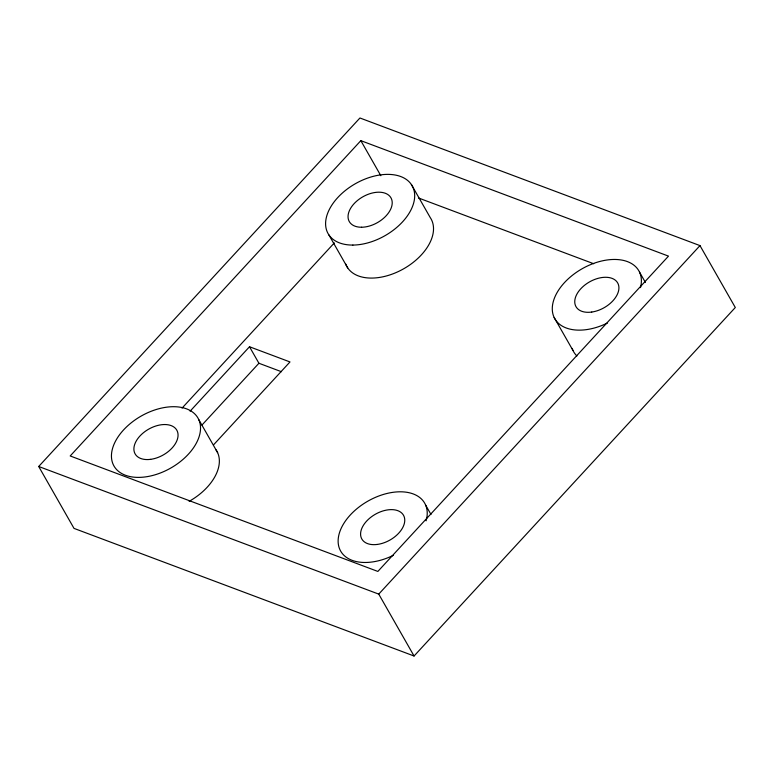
<?xml version="1.0" encoding="UTF-8"?>
<svg xmlns="http://www.w3.org/2000/svg" width="774" height="774" viewBox="0 0 774 774"><rect width="100%" height="100%" fill="white"/><g stroke="black" fill="none" stroke-linecap="round" stroke-linejoin="round"><path stroke-width="1.16" d="M38.7 466.49L359.939 117.987L699.986 245.61L735.3 307.51L414.061 656.013L74.014 528.39L38.7 466.49L378.747 594.113L414.061 656.013M360.839 140.655L70.192 455.963L377.857 571.435L668.494 256.126L360.839 140.655L380.847 175.737M182.054 408.101L334.329 242.901M190.104 411.188L249.499 346.752L289.989 361.942L213.498 444.915M201.966 425.052L258.922 363.258L281.407 371.694M378.747 594.113L699.986 245.61M418.405 197.941L593.726 263.741M639.527 272.138L645.41 282.452M554.145 317.466L572.983 350.487M411.371 184.512L430.209 217.523A48.365 29.915 -29.7 0 1 402.693 269.333A48.365 29.915 -29.7 0 1 345.678 263.963M328.902 234.928L347.729 267.939M425.681 505.17L430.973 514.458M249.499 346.752L258.922 363.258M198.792 419.653A48.365 29.915 -29.7 0 1 145.251 476.929A48.365 29.915 -29.7 0 1 123.898 429.57A48.365 29.915 -29.7 0 1 198.792 419.653L217.62 452.674M576.891 355.963A48.365 29.915 -29.7 0 1 572.15 348.406M215.975 449.752A48.365 29.915 -29.7 0 1 189.146 501.329M607.551 322.961A48.365 29.915 -29.7 0 1 552.481 311.777A48.365 29.915 -29.7 0 1 599.192 261.631A48.365 29.915 -29.7 0 1 640.495 287.609M393.318 555.335A48.365 29.915 -29.7 0 1 338.286 543.812A48.365 29.915 -29.7 0 1 385.82 493.764A48.365 29.915 -29.7 0 1 426.097 520.825M591.733 312.057A23.975 14.822 -29.7 0 0 618 283.565A23.975 14.822 -29.7 0 0 580.781 288.779A23.975 14.822 -29.7 0 0 591.733 312.057M377.025 544.47A23.975 14.822 -29.7 0 0 403.989 516.248A23.975 14.822 -29.7 0 0 367.011 520.699A23.975 14.822 -29.7 0 0 377.025 544.47M361.593 227.237A23.975 14.822 -29.7 0 0 392.041 200.824A23.975 14.822 -29.7 0 0 356.775 201.085A23.975 14.822 -29.7 0 0 361.593 227.237M352.896 245.068A48.365 29.915 -29.7 0 0 414.332 191.778A48.365 29.915 -29.7 0 0 343.182 192.31A48.365 29.915 -29.7 0 0 352.896 245.068M150.659 459.34A23.975 14.822 -29.7 0 0 177.198 430.954A23.975 14.822 -29.7 0 0 140.075 435.868A23.975 14.822 -29.7 0 0 150.659 459.34"/></g></svg>
